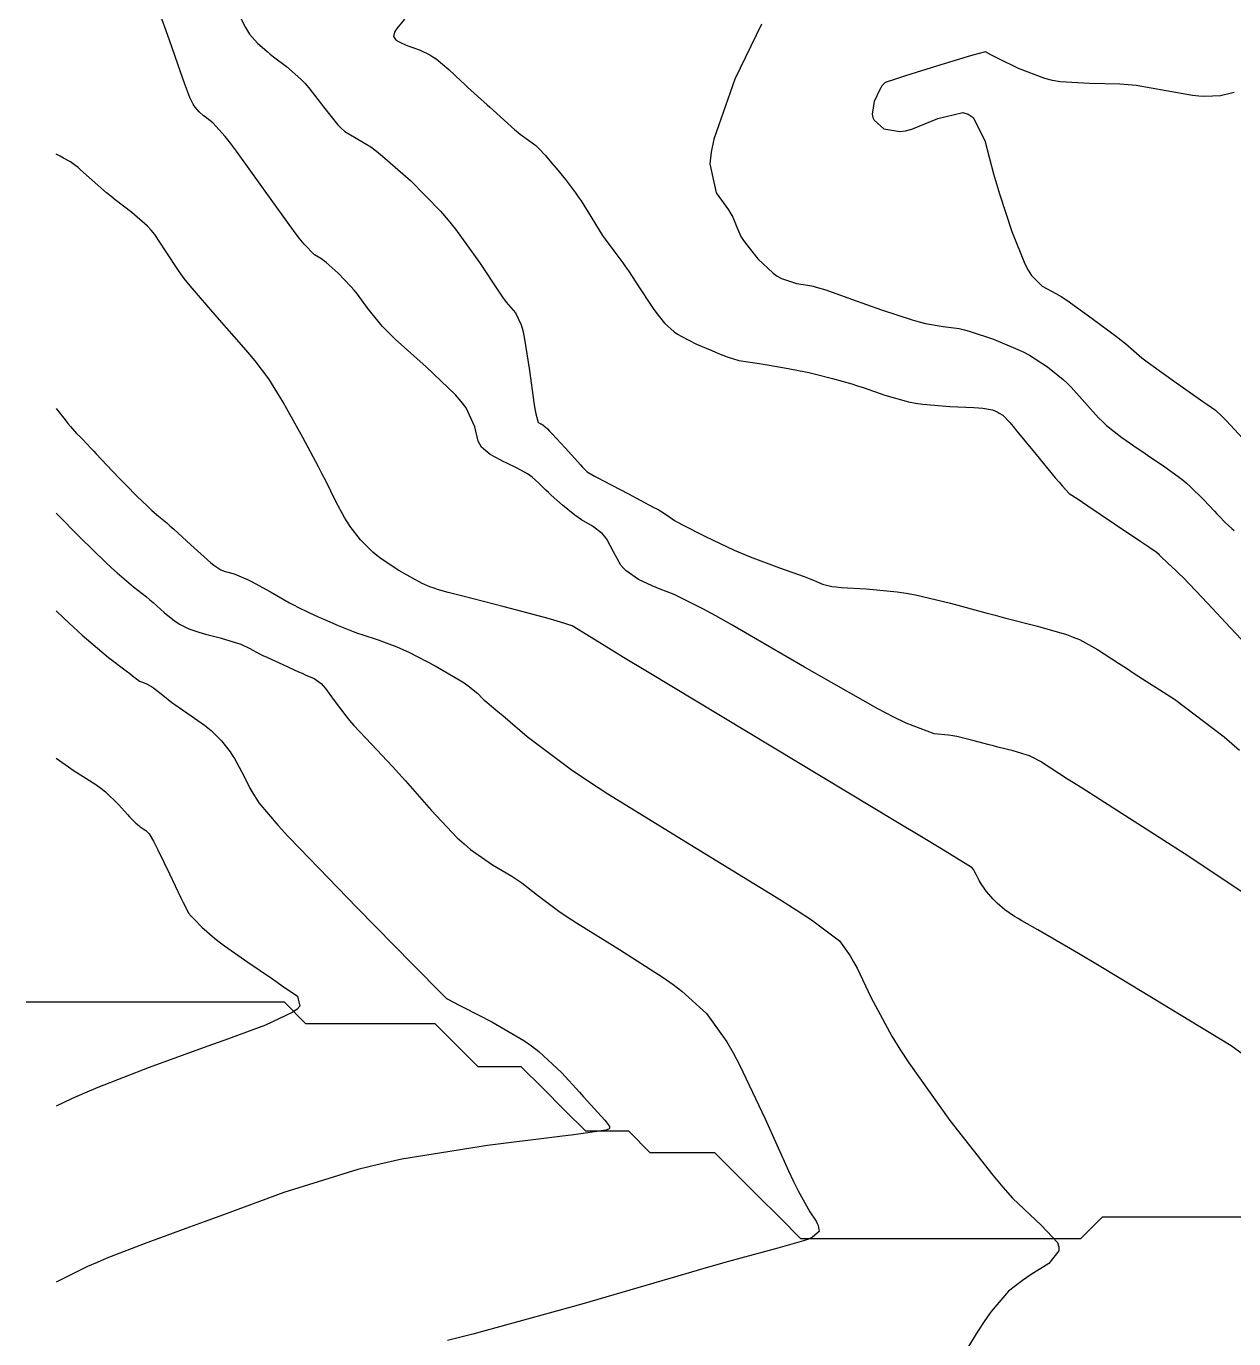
# Model space of a CAD drawing. Header units: metres. Extents: x 837475 to 838479, y 1189012 to 1191015.
# Drawn here: x 837475.1 to 837531.2, y 1189677.6 to 1189738.6 of the extents above; entities that cross this region are included whole.
import ezdxf

# ---------------------------------------------------------------- set-up
doc = ezdxf.new("R2010")
doc.units = ezdxf.units.M
doc.header["$LTSCALE"] = 0.3
for name, color, linetype in [('COTAS 10', 1, 'Continuous'), ('COTAS INT', 252, 'Continuous'), ('DRENAJE', 5, 'Continuous')]:
    doc.layers.add(name, color=color, linetype=linetype)

msp = doc.modelspace()

# ---------------------------------------------------------------- linework, layer by layer
at = {"layer": 'COTAS 10'}
for points, elevation in [([(837484.985, 1189739.178), (837485.304, 1189738.537), (837485.399, 1189738.383), (837485.496, 1189738.24), (837485.87, 1189737.808), (837486.314, 1189737.422), (837486.455, 1189737.306), (837486.604, 1189737.188), (837487.21, 1189736.729), (837487.875, 1189736.149), (837488.062, 1189735.953), (837488.25, 1189735.742), (837488.936, 1189734.855), (837489.59, 1189734.031), (837489.757, 1189733.86), (837489.918, 1189733.714), (837490.449, 1189733.395), (837491.135, 1189732.998), (837491.394, 1189732.803), (837491.682, 1189732.571), (837492.974, 1189731.428), (837494.37, 1189730.003), (837494.725, 1189729.594), (837495.066, 1189729.178), (837496.182, 1189727.623), (837497.063, 1189726.292), (837497.255, 1189726.018), (837497.424, 1189725.784), (837497.85, 1189725.28), (837498.12, 1189724.726), (837498.191, 1189724.461), (837498.261, 1189724.148), (837498.503, 1189722.613), (837498.705, 1189721.117), (837498.751, 1189720.828), (837498.792, 1189720.593), (837498.902, 1189720.196), (837498.984, 1189720.153), (837499.032, 1189720.129), (837499.121, 1189720.085), (837499.335, 1189719.895), (837499.437, 1189719.79), (837499.559, 1189719.662), (837500.155, 1189719.013), (837500.75, 1189718.358), (837500.871, 1189718.227), (837500.972, 1189718.118), (837501.181, 1189717.903), (837501.528, 1189717.701), (837501.716, 1189717.599), (837501.945, 1189717.476), (837503.106, 1189716.87), (837504.255, 1189716.262), (837504.477, 1189716.14), (837504.658, 1189716.038), (837504.96, 1189715.833), (837505.243, 1189715.642), (837505.41, 1189715.549), (837505.617, 1189715.438), (837506.685, 1189714.89), (837508.015, 1189714.263), (837508.387, 1189714.103), (837508.76, 1189713.948), (837510.121, 1189713.434), (837511.261, 1189713.027), (837511.495, 1189712.94), (837511.694, 1189712.863), (837512.118, 1189712.678), (837512.547, 1189712.575), (837512.748, 1189712.551), (837512.985, 1189712.528), (837514.141, 1189712.462), (837515.587, 1189712.327), (837516.007, 1189712.262), (837516.436, 1189712.184), (837518.056, 1189711.8), (837519.698, 1189711.354), (837520.14, 1189711.236), (837520.577, 1189711.121), (837522.108, 1189710.728), (837523.447, 1189710.334), (837523.762, 1189710.218), (837524.052, 1189710.1), (837524.9, 1189709.648), (837525.868, 1189709.007), (837526.234, 1189708.768), (837526.642, 1189708.504), (837528.471, 1189707.33), (837530.781, 1189705.589), (837531.493, 1189704.966)], 1610), ([(837476.514, 1189711.444), (837476.868, 1189711.098), (837477.315, 1189710.68), (837477.729, 1189710.302), (837478.951, 1189709.271), (837479.771, 1189708.644), (837479.932, 1189708.521), (837480.064, 1189708.419), (837480.302, 1189708.231), (837480.39, 1189708.176), (837480.428, 1189708.158), (837480.472, 1189708.139), (837480.68, 1189708.058), (837480.95, 1189707.922), (837481.033, 1189707.868), (837481.12, 1189707.807), (837481.464, 1189707.528), (837481.891, 1189707.182), (837482.03, 1189707.08), (837482.178, 1189706.974), (837482.788, 1189706.568), (837483.409, 1189706.131), (837483.564, 1189706.005), (837483.713, 1189705.878), (837484.188, 1189705.403), (837484.592, 1189704.888), (837484.695, 1189704.735), (837484.794, 1189704.578), (837485.121, 1189703.973), (837485.43, 1189703.365), (837485.518, 1189703.205), (837485.606, 1189703.048), (837485.933, 1189702.515), (837486.833, 1189701.462), (837487.283, 1189700.977), (837487.82, 1189700.409), (837490.485, 1189697.661), (837493.087, 1189695.012), (837493.584, 1189694.506), (837493.985, 1189694.098), (837494.628, 1189693.447), (837494.642, 1189693.437), (837494.647, 1189693.434), (837494.652, 1189693.43), (837494.672, 1189693.416), (837495.006, 1189693.241), (837495.208, 1189693.136), (837495.458, 1189693.007), (837496.758, 1189692.339), (837498.235, 1189691.473), (837498.597, 1189691.22), (837498.938, 1189690.961), (837499.999, 1189689.977), (837500.821, 1189689.072), (837501.011, 1189688.862), (837501.185, 1189688.671), (837501.677, 1189688.13), (837501.996, 1189687.772), (837502.06, 1189687.696), (837502.114, 1189687.63), (837502.22, 1189687.478), (837502.217, 1189687.398), (837502.201, 1189687.378), (837502.18, 1189687.36), (837502.048, 1189687.302), (837501.099, 1189687.163), (837500.562, 1189687.093), (837499.906, 1189687.01), (837496.546, 1189686.597), (837492.58, 1189685.958), (837491.543, 1189685.732), (837490.531, 1189685.484), (837487.097, 1189684.413), (837484.116, 1189683.312), (837483.391, 1189683.045), (837482.708, 1189682.795), (837480.605, 1189682.032), (837478.866, 1189681.358), (837478.414, 1189681.165), (837477.975, 1189680.97), (837476.514, 1189680.251)], 1600)]:
    msp.add_lwpolyline(points, dxfattribs=dict(at, elevation=elevation))
at = {"layer": 'COTAS INT'}
for points, elevation in [([(837533.514, 1189697.096), (837529.135, 1189700.021), (837524.993, 1189702.668), (837524.175, 1189703.192), (837523.5, 1189703.625), (837522.251, 1189704.433), (837521.862, 1189704.64), (837521.728, 1189704.695), (837521.584, 1189704.748), (837520.969, 1189704.929), (837520.265, 1189705.11), (837520.064, 1189705.162), (837519.861, 1189705.216), (837519.107, 1189705.422), (837518.362, 1189705.598), (837518.165, 1189705.634), (837517.972, 1189705.664), (837517.308, 1189705.726), (837515.996, 1189706.217), (837515.394, 1189706.517), (837514.69, 1189706.889), (837511.284, 1189708.828), (837507.874, 1189710.808), (837507.166, 1189711.205), (837506.561, 1189711.538), (837505.229, 1189712.195), (837504.569, 1189712.444), (837504.388, 1189712.519), (837504.208, 1189712.597), (837503.564, 1189712.9), (837502.996, 1189713.291), (837502.865, 1189713.424), (837502.744, 1189713.568), (837502.402, 1189714.176), (837502.089, 1189714.77), (837501.987, 1189714.906), (837501.878, 1189715.029), (837501.429, 1189715.367), (837500.916, 1189715.672), (837500.766, 1189715.775), (837500.614, 1189715.885), (837500.037, 1189716.347), (837499.505, 1189716.816), (837499.381, 1189716.931), (837499.267, 1189717.039), (837498.939, 1189717.373), (837498.625, 1189717.656), (837498.52, 1189717.731), (837498.407, 1189717.806), (837497.933, 1189718.064), (837497.42, 1189718.313), (837497.282, 1189718.382), (837497.146, 1189718.451), (837496.671, 1189718.7), (837496.28, 1189719.048), (837496.197, 1189719.18), (837496.125, 1189719.327), (837495.958, 1189719.986), (837495.554, 1189720.876), (837495.332, 1189721.169), (837495.064, 1189721.482), (837493.698, 1189722.78), (837492.264, 1189724.064), (837491.953, 1189724.368), (837491.678, 1189724.651), (837490.994, 1189725.485), (837490.511, 1189726.156), (837490.364, 1189726.336), (837490.211, 1189726.513), (837489.608, 1189727.128), (837489.05, 1189727.622), (837488.926, 1189727.722), (837488.814, 1189727.806), (837488.518, 1189727.977), (837488.037, 1189728.473), (837487.809, 1189728.761), (837487.54, 1189729.115), (837486.226, 1189730.938), (837484.891, 1189732.794), (837484.609, 1189733.168), (837484.365, 1189733.482), (837483.799, 1189734.109), (837483.506, 1189734.331), (837483.434, 1189734.388), (837483.366, 1189734.444), (837483.152, 1189734.631), (837482.971, 1189734.839), (837482.924, 1189734.909), (837482.878, 1189734.983), (837482.724, 1189735.293), (837482.49, 1189735.91), (837482.394, 1189736.178), (837482.285, 1189736.488), (837481.778, 1189737.958), (837481.271, 1189739.385)], 1608), ([(837492.695, 1189738.934), (837492.341, 1189738.501), (837492.278, 1189738.407), (837492.231, 1189738.325), (837492.186, 1189738.121), (837492.279, 1189737.993), (837492.318, 1189737.959), (837492.363, 1189737.926), (837492.572, 1189737.809), (837492.851, 1189737.692), (837492.94, 1189737.659), (837493.034, 1189737.625), (837493.417, 1189737.497), (837493.873, 1189737.278), (837494.015, 1189737.186), (837494.162, 1189737.08), (837494.749, 1189736.586), (837495.336, 1189736.043), (837495.484, 1189735.907), (837495.626, 1189735.777), (837496.087, 1189735.359), (837496.533, 1189734.957), (837496.665, 1189734.836), (837496.8, 1189734.712), (837497.323, 1189734.233), (837497.83, 1189733.783), (837497.957, 1189733.678), (837498.077, 1189733.582), (837498.462, 1189733.303), (837498.791, 1189733.062), (837498.875, 1189732.989), (837498.958, 1189732.913), (837499.232, 1189732.618), (837499.532, 1189732.253), (837499.63, 1189732.134), (837499.736, 1189732.006), (837500.171, 1189731.479), (837500.642, 1189730.863), (837500.771, 1189730.679), (837500.898, 1189730.49), (837501.347, 1189729.761), (837501.781, 1189729.051), (837501.898, 1189728.873), (837502.013, 1189728.705), (837502.419, 1189728.167), (837502.844, 1189727.61), (837502.971, 1189727.429), (837503.104, 1189727.237), (837503.619, 1189726.449), (837504.127, 1189725.673), (837504.255, 1189725.489), (837504.377, 1189725.319), (837504.772, 1189724.813), (837505.219, 1189724.408), (837505.375, 1189724.301), (837505.544, 1189724.196), (837506.266, 1189723.834), (837506.979, 1189723.531), (837507.141, 1189723.463), (837507.289, 1189723.402), (837507.694, 1189723.236), (837508.027, 1189723.127), (837508.129, 1189723.101), (837508.235, 1189723.077), (837508.652, 1189723.005), (837509.183, 1189722.927), (837509.361, 1189722.898), (837509.553, 1189722.867), (837510.358, 1189722.73), (837511.243, 1189722.56), (837511.485, 1189722.508), (837511.726, 1189722.454), (837512.585, 1189722.239), (837513.474, 1189721.981), (837513.735, 1189721.9), (837514.001, 1189721.814), (837515.012, 1189721.467), (837516.114, 1189721.157), (837516.438, 1189721.095), (837516.77, 1189721.042), (837518.036, 1189720.935), (837519.141, 1189720.884), (837519.371, 1189720.868), (837519.569, 1189720.849), (837520.012, 1189720.772), (837520.225, 1189720.683), (837520.278, 1189720.657), (837520.329, 1189720.63), (837520.489, 1189720.529), (837520.813, 1189720.186), (837520.968, 1189720.006), (837521.15, 1189719.791), (837522.039, 1189718.708), (837522.927, 1189717.626), (837523.108, 1189717.412), (837523.261, 1189717.234), (837523.581, 1189716.898), (837523.988, 1189716.622), (837524.195, 1189716.482), (837524.444, 1189716.315), (837525.687, 1189715.481), (837526.903, 1189714.665), (837527.136, 1189714.509), (837527.323, 1189714.383), (837527.621, 1189714.182), (837527.706, 1189714.1), (837527.758, 1189714.049), (837527.823, 1189713.986), (837528.162, 1189713.658), (837528.527, 1189713.307), (837528.609, 1189713.229), (837528.682, 1189713.161), (837528.875, 1189712.985), (837529.739, 1189712.08), (837530.235, 1189711.553), (837530.843, 1189710.905), (837533.966, 1189707.563)], 1612), ([(837509.286, 1189738.702), (837508.038, 1189736.139), (837507.068, 1189733.356), (837506.943, 1189732.748), (837506.88, 1189732.21), (837507.173, 1189730.855), (837507.746, 1189730.067), (837507.861, 1189729.887), (837507.956, 1189729.724), (837508.14, 1189729.273), (837508.325, 1189728.839), (837508.422, 1189728.687), (837508.537, 1189728.52), (837509.118, 1189727.801), (837509.822, 1189727.132), (837510.015, 1189726.996), (837510.208, 1189726.882), (837510.901, 1189726.65), (837511.531, 1189726.549), (837511.685, 1189726.517), (837511.829, 1189726.484), (837512.277, 1189726.351), (837512.908, 1189726.123), (837513.169, 1189726.029), (837513.467, 1189725.922), (837514.852, 1189725.426), (837516.284, 1189724.954), (837516.611, 1189724.863), (837516.907, 1189724.788), (837517.727, 1189724.658), (837518.464, 1189724.554), (837518.709, 1189724.495), (837518.971, 1189724.424), (837520.065, 1189724.058), (837521.184, 1189723.589), (837521.463, 1189723.451), (837521.727, 1189723.311), (837522.569, 1189722.779), (837523.292, 1189722.188), (837523.483, 1189722.01), (837523.669, 1189721.826), (837524.307, 1189721.114), (837524.94, 1189720.409), (837525.124, 1189720.23), (837525.312, 1189720.058), (837526.022, 1189719.497), (837526.776, 1189718.973), (837526.992, 1189718.825), (837527.211, 1189718.675), (837528.028, 1189718.123), (837528.812, 1189717.55), (837529.01, 1189717.387), (837529.201, 1189717.222), (837529.821, 1189716.61), (837530.322, 1189716.067), (837530.436, 1189715.945), (837530.54, 1189715.835), (837530.829, 1189715.54), (837531.127, 1189715.264), (837531.236, 1189715.165)], 1614), ([(837531.24, 1189735.529), (837531.124, 1189735.492), (837530.607, 1189735.367), (837529.858, 1189735.332), (837529.596, 1189735.351), (837529.311, 1189735.384), (837528.082, 1189735.606), (837526.696, 1189735.843), (837526.31, 1189735.885), (837525.924, 1189735.916), (837524.525, 1189735.942), (837523.165, 1189736.023), (837522.804, 1189736.088), (837522.45, 1189736.173), (837521.226, 1189736.634), (837520.274, 1189737.108), (837520.09, 1189737.201), (837519.941, 1189737.276), (837519.691, 1189737.408), (837519.328, 1189737.319), (837519.108, 1189737.255), (837518.835, 1189737.174), (837517.417, 1189736.742), (837515.98, 1189736.297), (837515.695, 1189736.208), (837515.46, 1189736.134), (837515.02, 1189735.994), (837514.871, 1189735.831), (837514.82, 1189735.744), (837514.764, 1189735.638), (837514.524, 1189735.103), (837514.427, 1189734.511), (837514.461, 1189734.369), (837514.521, 1189734.237), (837514.958, 1189733.841), (837515.714, 1189733.711), (837515.975, 1189733.747), (837516.259, 1189733.814), (837517.471, 1189734.315), (837518.634, 1189734.588), (837518.886, 1189734.511), (837519.109, 1189734.368), (837519.659, 1189733.299), (837520.067, 1189731.737), (837520.199, 1189731.282), (837520.34, 1189730.818), (837520.919, 1189729.064), (837521.519, 1189727.57), (837521.673, 1189727.27), (837521.823, 1189727.02), (837522.319, 1189726.525), (837522.958, 1189726.191), (837523.197, 1189726.041), (837523.463, 1189725.867), (837524.648, 1189725.029), (837525.771, 1189724.189), (837525.999, 1189724.014), (837526.189, 1189723.862), (837526.574, 1189723.52), (837526.954, 1189723.191), (837527.141, 1189723.048), (837527.363, 1189722.882), (837528.462, 1189722.096), (837529.564, 1189721.324), (837529.788, 1189721.168), (837529.977, 1189721.036), (837530.368, 1189720.766), (837530.72, 1189720.435), (837530.885, 1189720.265), (837531.079, 1189720.06), (837532.022, 1189719.039)], 1616), ([(837535.879, 1189687.747), (837531.097, 1189691.23), (837525.95, 1189694.351), (837524.896, 1189694.985), (837524.003, 1189695.52), (837522.119, 1189696.62), (837521.375, 1189697.036), (837521.202, 1189697.14), (837521.042, 1189697.239), (837520.581, 1189697.553), (837520.228, 1189697.854), (837520.136, 1189697.944), (837520.046, 1189698.038), (837519.743, 1189698.403), (837519.495, 1189698.752), (837519.44, 1189698.836), (837519.391, 1189698.914), (837519.264, 1189699.152), (837519.181, 1189699.327), (837519.16, 1189699.366), (837519.14, 1189699.401), (837519.074, 1189699.493), (837517.616, 1189700.394), (837516.718, 1189700.938), (837515.605, 1189701.611), (837509.801, 1189705.106), (837503.991, 1189708.604), (837502.874, 1189709.278), (837501.971, 1189709.825), (837500.488, 1189710.736), (837499.948, 1189710.919), (837499.64, 1189711.007), (837499.263, 1189711.111), (837497.327, 1189711.621), (837495.401, 1189712.12), (837495.029, 1189712.217), (837494.729, 1189712.296), (837494.229, 1189712.435), (837494.151, 1189712.466), (837494.116, 1189712.478), (837494.075, 1189712.491), (837493.88, 1189712.55), (837493.518, 1189712.708), (837493.371, 1189712.784), (837493.205, 1189712.874), (837492.437, 1189713.315), (837491.616, 1189713.856), (837491.416, 1189714.009), (837491.228, 1189714.163), (837490.649, 1189714.734), (837490.17, 1189715.361), (837490.045, 1189715.552), (837489.923, 1189715.75), (837489.512, 1189716.527), (837489.039, 1189717.484), (837488.879, 1189717.796), (837488.706, 1189718.128), (837487.976, 1189719.496), (837487.237, 1189720.827), (837487.06, 1189721.136), (837486.893, 1189721.419), (837486.388, 1189722.223), (837485.758, 1189723.048), (837485.513, 1189723.344), (837485.238, 1189723.668), (837483.988, 1189725.084), (837482.74, 1189726.533), (837482.465, 1189726.879), (837482.221, 1189727.202), (837481.594, 1189728.165), (837481.094, 1189728.93), (837480.929, 1189729.127), (837480.754, 1189729.318), (837480.025, 1189729.952), (837479.255, 1189730.542), (837479.053, 1189730.705), (837478.856, 1189730.867), (837478.187, 1189731.452), (837477.646, 1189731.936), (837477.531, 1189732.035), (837477.429, 1189732.119), (837477.186, 1189732.296), (837476.851, 1189732.478), (837476.693, 1189732.565), (837476.514, 1189732.663)], 1606), ([(837476.514, 1189720.841), (837476.928, 1189720.313), (837477.061, 1189720.148), (837477.177, 1189720.006), (837477.462, 1189719.685), (837477.639, 1189719.51), (837477.688, 1189719.461), (837477.736, 1189719.411), (837477.912, 1189719.228), (837478.167, 1189718.958), (837478.265, 1189718.854), (837478.375, 1189718.737), (837478.875, 1189718.206), (837479.442, 1189717.609), (837479.596, 1189717.45), (837479.747, 1189717.294), (837480.28, 1189716.753), (837480.749, 1189716.295), (837480.86, 1189716.191), (837480.963, 1189716.097), (837481.266, 1189715.842), (837481.648, 1189715.521), (837481.8, 1189715.386), (837481.973, 1189715.232), (837482.765, 1189714.507), (837483.541, 1189713.808), (837483.704, 1189713.669), (837483.844, 1189713.554), (837484.162, 1189713.337), (837484.359, 1189713.272), (837484.424, 1189713.253), (837484.493, 1189713.233), (837484.776, 1189713.157), (837485.224, 1189712.98), (837485.397, 1189712.896), (837485.592, 1189712.798), (837486.469, 1189712.316), (837487.36, 1189711.817), (837487.563, 1189711.707), (837487.747, 1189711.609), (837488.252, 1189711.357), (837488.693, 1189711.161), (837488.835, 1189711.098), (837488.987, 1189711.031), (837489.611, 1189710.761), (837490.311, 1189710.48), (837490.511, 1189710.407), (837490.714, 1189710.336), (837491.467, 1189710.098), (837492.344, 1189709.774), (837492.625, 1189709.65), (837492.922, 1189709.51), (837494.129, 1189708.879), (837495.233, 1189708.238), (837495.463, 1189708.092), (837495.662, 1189707.96), (837496.108, 1189707.598), (837496.314, 1189707.37), (837496.361, 1189707.323), (837496.403, 1189707.282), (837496.516, 1189707.193), (837496.854, 1189706.921), (837497.038, 1189706.765), (837497.262, 1189706.575), (837498.395, 1189705.597), (837500.443, 1189704.069), (837501.243, 1189703.531), (837502.145, 1189702.944), (837506.242, 1189700.408), (837510.158, 1189698.009), (837510.944, 1189697.508), (837511.602, 1189697.078), (837512.904, 1189696.113), (837513.406, 1189695.405), (837513.56, 1189695.137), (837513.721, 1189694.837), (837514.355, 1189693.496), (837515.33, 1189691.676), (837515.706, 1189691.074), (837516.127, 1189690.431), (837518.031, 1189687.755), (837520.023, 1189685.213), (837520.501, 1189684.654), (837520.947, 1189684.157), (837522.289, 1189682.886), (837523.03, 1189682.091), (837523.097, 1189681.894), (837523.103, 1189681.708), (837522.625, 1189681.121), (837521.809, 1189680.607), (837521.602, 1189680.467), (837521.403, 1189680.328), (837520.757, 1189679.831), (837519.957, 1189678.885), (837519.663, 1189678.463), (837519.337, 1189677.97), (837517.895, 1189675.611)], 1604), ([(837476.514, 1189715.97), (837477.629, 1189714.849), (837478.808, 1189713.697), (837479.088, 1189713.436), (837479.346, 1189713.2), (837480.109, 1189712.557), (837480.71, 1189712.083), (837480.866, 1189711.954), (837481.018, 1189711.825), (837481.533, 1189711.369), (837482.004, 1189710.978), (837482.128, 1189710.891), (837482.25, 1189710.813), (837482.67, 1189710.607), (837483.139, 1189710.452), (837483.292, 1189710.407), (837483.455, 1189710.36), (837484.126, 1189710.18), (837484.787, 1189709.99), (837484.944, 1189709.937), (837485.088, 1189709.883), (837485.515, 1189709.685), (837485.963, 1189709.449), (837486.121, 1189709.371), (837486.293, 1189709.288), (837487.038, 1189708.943), (837487.773, 1189708.612), (837487.939, 1189708.538), (837488.089, 1189708.471), (837488.495, 1189708.293), (837488.822, 1189708.058), (837488.921, 1189707.956), (837489.025, 1189707.838), (837489.435, 1189707.276), (837489.964, 1189706.558), (837490.143, 1189706.341), (837490.337, 1189706.116), (837491.157, 1189705.237), (837492.139, 1189704.202), (837492.436, 1189703.879), (837492.743, 1189703.539), (837493.941, 1189702.178), (837495.149, 1189700.897), (837495.462, 1189700.608), (837495.765, 1189700.347), (837496.785, 1189699.642), (837497.688, 1189699.109), (837497.918, 1189698.957), (837498.14, 1189698.803), (837498.871, 1189698.231), (837499.866, 1189697.489), (837500.254, 1189697.227), (837500.692, 1189696.942), (837502.683, 1189695.71), (837504.71, 1189694.408), (837505.171, 1189694.078), (837505.588, 1189693.762), (837506.733, 1189692.732), (837507.672, 1189691.409), (837507.961, 1189690.907), (837508.261, 1189690.348), (837509.447, 1189687.84), (837510.536, 1189685.421), (837510.776, 1189684.917), (837510.988, 1189684.484), (837511.532, 1189683.522), (837511.823, 1189683.08), (837511.876, 1189682.975), (837511.918, 1189682.878), (837511.969, 1189682.593), (837511.658, 1189682.332), (837511.471, 1189682.251), (837511.24, 1189682.165), (837510.042, 1189681.823), (837507.743, 1189681.201), (837506.817, 1189680.939), (837505.767, 1189680.639), (837500.931, 1189679.231), (837495.876, 1189677.835), (837494.688, 1189677.541)], 1602), ([(837476.514, 1189704.591), (837477.349, 1189704.011), (837478.356, 1189703.365), (837478.59, 1189703.193), (837478.805, 1189703.025), (837479.417, 1189702.446), (837479.833, 1189701.973), (837479.925, 1189701.873), (837480.005, 1189701.785), (837480.211, 1189701.578), (837480.348, 1189701.463), (837480.386, 1189701.434), (837480.423, 1189701.406), (837480.558, 1189701.314), (837480.682, 1189701.226), (837480.713, 1189701.201), (837480.743, 1189701.176), (837480.838, 1189701.081), (837481.034, 1189700.736), (837481.127, 1189700.553), (837481.238, 1189700.332), (837481.778, 1189699.219), (837482.31, 1189698.111), (837482.416, 1189697.894), (837482.503, 1189697.715), (837482.666, 1189697.394), (837482.787, 1189697.252), (837482.847, 1189697.187), (837482.92, 1189697.111), (837483.277, 1189696.742), (837483.868, 1189696.224), (837484.088, 1189696.053), (837484.331, 1189695.871), (837485.411, 1189695.115), (837486.518, 1189694.365), (837486.778, 1189694.187), (837487.018, 1189694.021), (837487.718, 1189693.53), (837487.836, 1189693.077), (837487.709, 1189692.935), (837487.514, 1189692.786), (837486.232, 1189692.19), (837484.349, 1189691.497), (837483.775, 1189691.288), (837483.178, 1189691.07), (837480.83, 1189690.222), (837478.445, 1189689.298), (837477.825, 1189689.034), (837477.222, 1189688.765), (837476.514, 1189688.417)], 1598)]:
    msp.add_lwpolyline(points, dxfattribs=dict(at, elevation=elevation))
at = {"layer": 'DRENAJE'}
for points in [[(837513.111, 1189682.26, 1602.311), (837512.111, 1189682.26, 1602.125), (837511.112, 1189682.26, 1602.04), (837510.112, 1189683.259, 1602), (837509.112, 1189684.259, 1601.997), (837508.113, 1189685.259, 1601.869), (837507.113, 1189686.258, 1601.51), (837506.113, 1189686.258, 1601.227), (837505.114, 1189686.258, 1600.943), (837504.114, 1189686.258, 1600.664), (837503.114, 1189687.258, 1600.31), (837502.115, 1189687.258, 1600.108), (837501.115, 1189687.258, 1600.044), (837500.115, 1189688.258, 1600.009), (837499.116, 1189689.257, 1600.007), (837498.116, 1189690.257, 1600.004), (837497.116, 1189690.257, 1600.002), (837496.117, 1189690.257, 1600.001), (837495.117, 1189691.257, 1599.998), (837494.117, 1189692.256, 1599.9), (837493.118, 1189692.256, 1599.645), (837492.118, 1189692.256, 1599.347), (837491.118, 1189692.256, 1599.049), (837490.119, 1189692.256, 1598.753), (837489.119, 1189692.256, 1598.466), (837488.119, 1189692.256, 1598.24), (837487.12, 1189693.256, 1598.047), (837486.12, 1189693.256, 1598.019), (837485.12, 1189693.256, 1598.017), (837484.121, 1189693.256, 1598.015), (837483.121, 1189693.256, 1598.014), (837482.121, 1189693.256, 1598.012), (837481.122, 1189693.256, 1598.01), (837480.122, 1189693.256, 1598.009), (837479.122, 1189693.256, 1598.007), (837478.123, 1189693.256, 1598.005), (837477.123, 1189693.256, 1598.003), (837476.123, 1189693.256, 1598.002), (837475.124, 1189693.256, 1598)], [(837532.105, 1189683.259, 1605.434), (837531.105, 1189683.259, 1605.274), (837530.105, 1189683.259, 1605.113), (837529.106, 1189683.259, 1604.953), (837528.106, 1189683.259, 1604.794), (837527.106, 1189683.259, 1604.642), (837526.107, 1189683.259, 1604.497), (837525.107, 1189683.259, 1604.374), (837524.107, 1189682.26, 1604.186), (837523.108, 1189682.26, 1604.065), (837522.108, 1189682.26, 1604.011), (837521.108, 1189682.26, 1604.001), (837520.109, 1189682.26, 1603.966), (837519.109, 1189682.26, 1603.776), (837518.109, 1189682.26, 1603.531), (837517.11, 1189682.26, 1603.282), (837516.11, 1189682.26, 1603.033), (837515.11, 1189682.26, 1602.785), (837514.111, 1189682.26, 1602.542), (837513.111, 1189682.26, 1602.311)]]:
    msp.add_polyline3d(points, dxfattribs=at)

doc.saveas('drawing.dxf')
